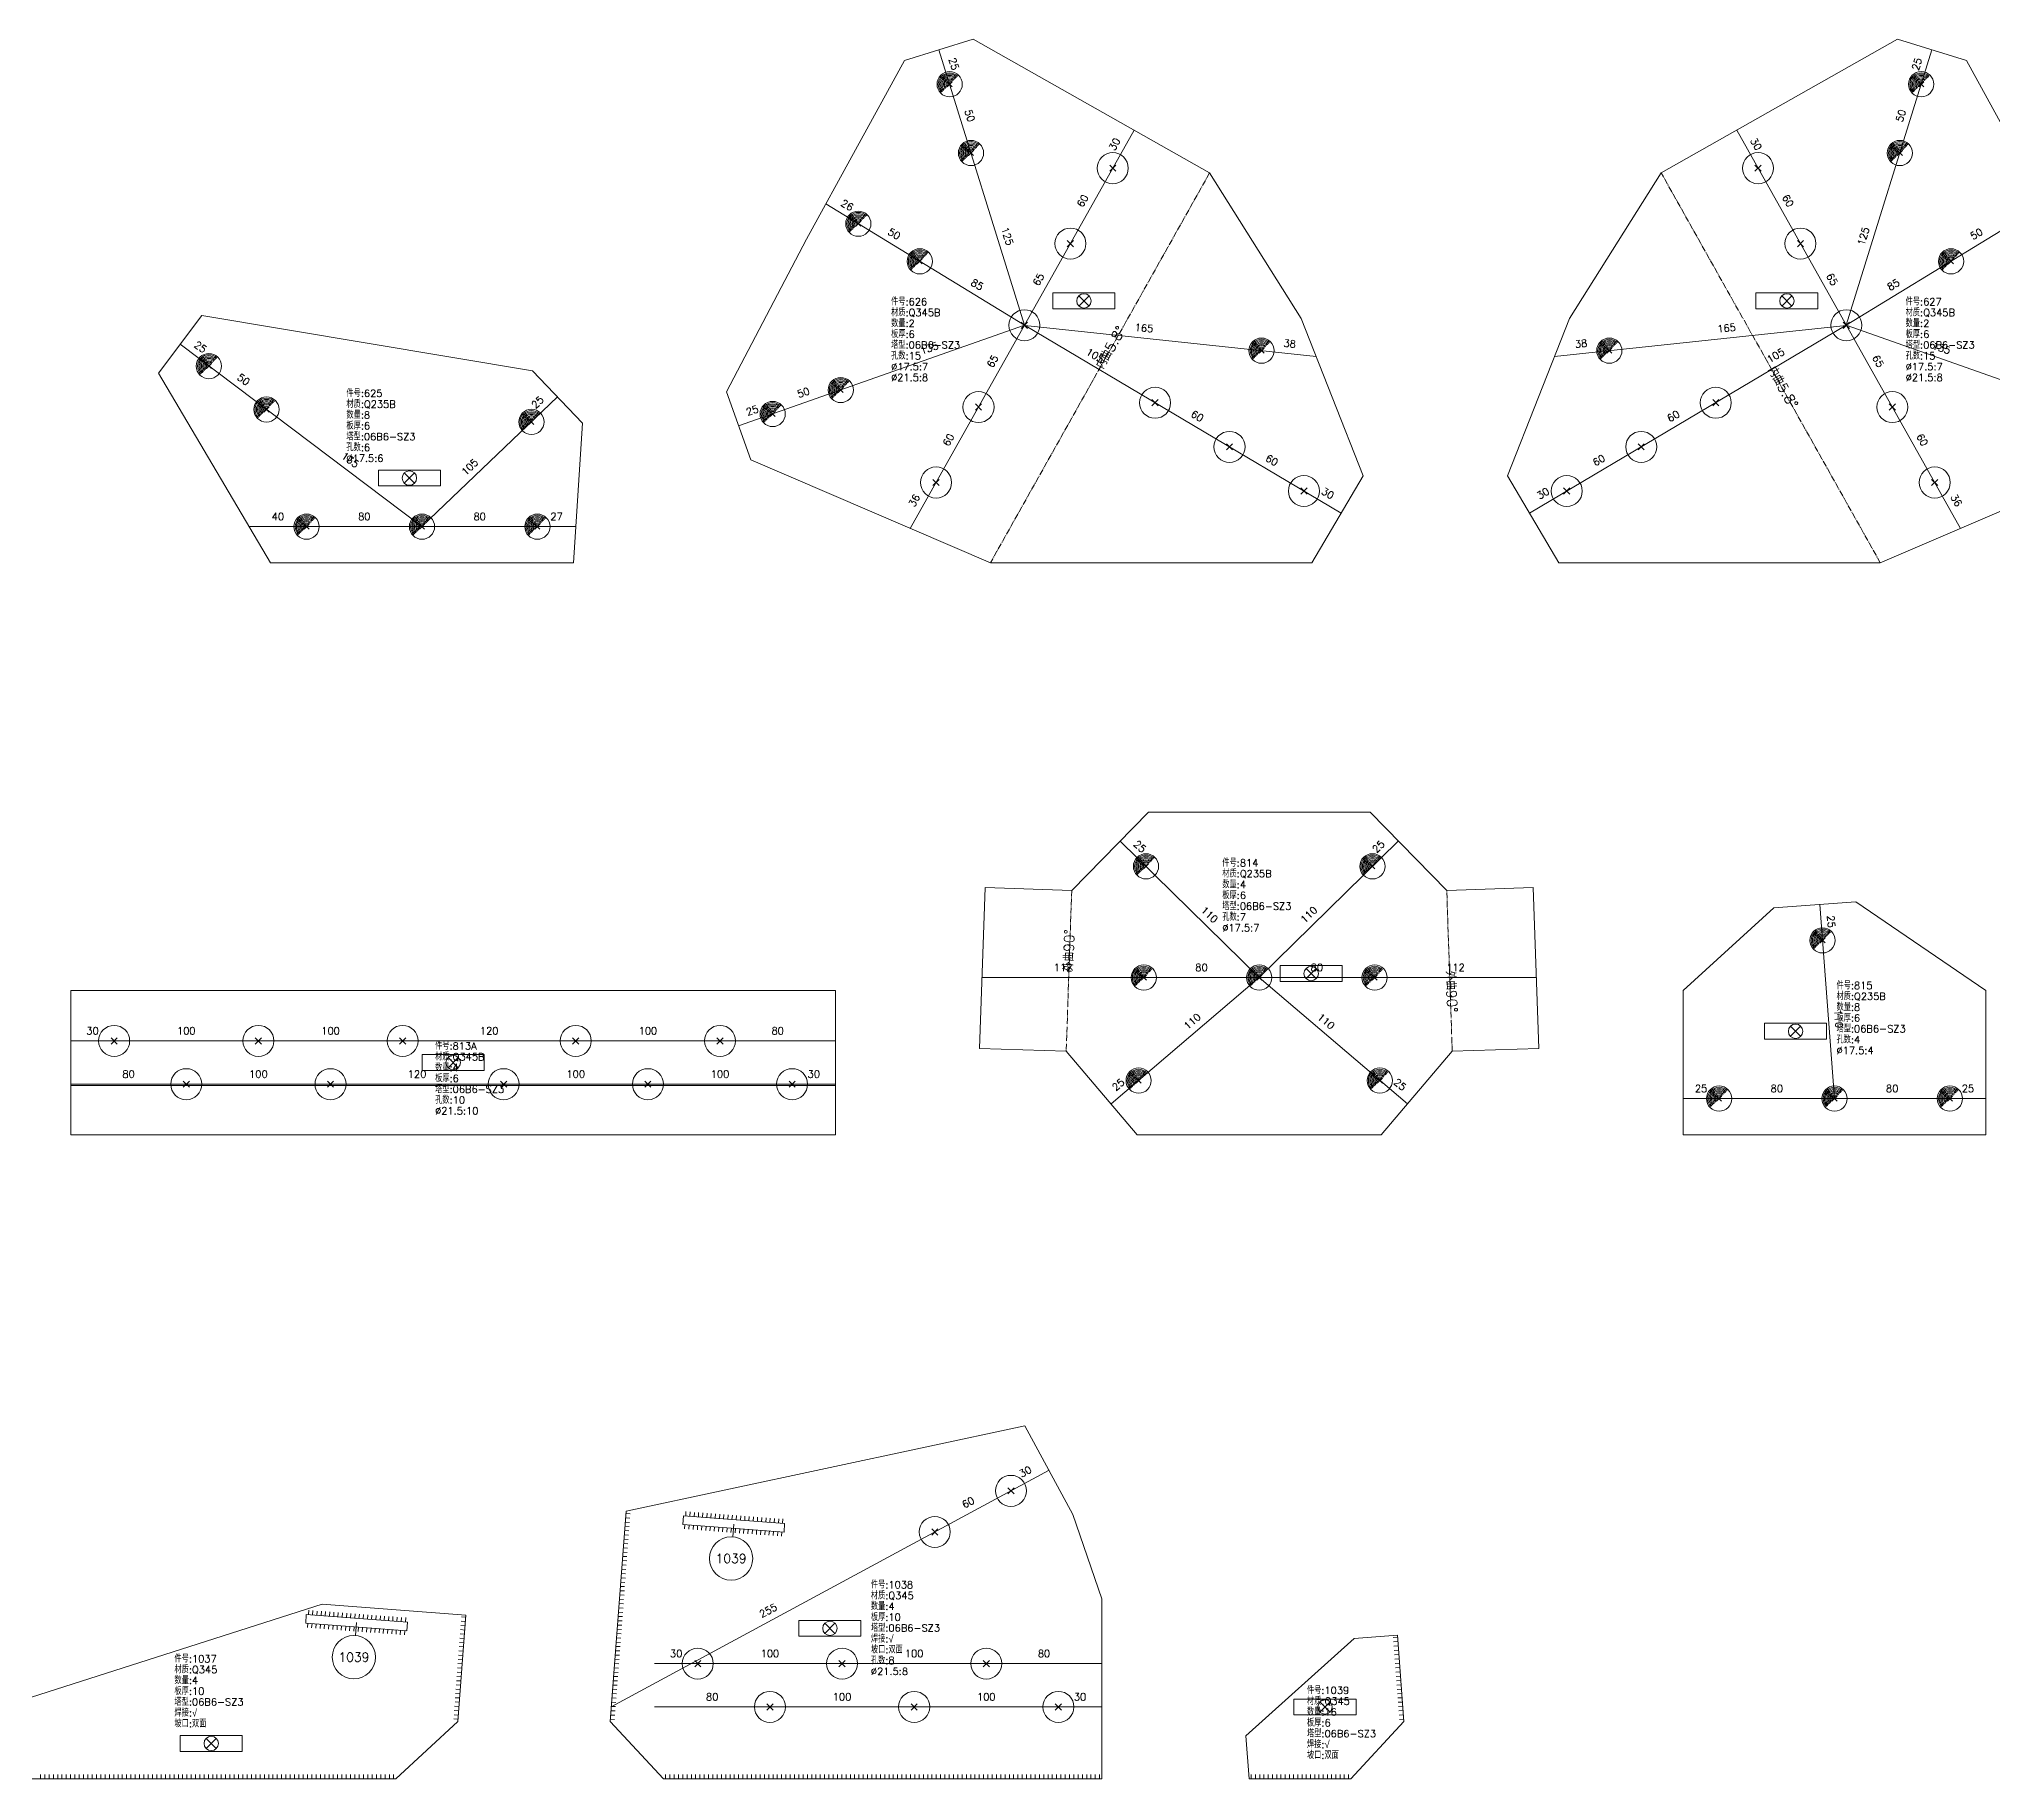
# Model space of a CAD drawing. Extents: x 0 to 6519, y -11 to 2213.
# Drawn here: x 3343 to 4698, y 0 to 1206 of the extents above; entities that cross this region are included whole.
import ezdxf
from ezdxf.enums import TextEntityAlignment as Align

# ---------------------------------------------------------------- set-up
doc = ezdxf.new("R2010")
doc.units = 0
doc.header["$MEASUREMENT"] = 0
doc.linetypes.add('制弯线', pattern=[5.9, 4, -0.5, 0.2, -0.5, 0.2, -0.5])
for name, color, linetype, lineweight in [('1', 7, 'CONTINUOUS', 25), ('2', 7, 'CONTINUOUS', 25), ('3', 7, 'CONTINUOUS', 25), ('5', 7, 'CONTINUOUS', 25)]:
    doc.layers.add(name, color=color, linetype=linetype, lineweight=lineweight)
doc.styles.get("Standard").update_dxf_attribs({"font": 'simplex.shx', "width": 0.7, "height": 3, "bigfont": 'gbhzfs.shx'})

# ---------------------------------------------------------------- blocks, each defined once
blk = doc.blocks.new('板孔21.5')
at = {"layer": '5', "color": 7, "linetype": 'Continuous', "lineweight": 13}
for p, q in [((-0.2, -0.2), (0.2, 0.2)), ((0.2, -0.2), (-0.2, 0.2))]:
    blk.add_line(p, q, dxfattribs=at)
blk.add_circle((0, 0), 1, dxfattribs=at)
blk = doc.blocks.new('板孔17.5')
at = {"layer": '5', "color": 7, "linetype": 'Continuous', "lineweight": 0}
for p, q in [((-0.2, -0.2), (0.2, 0.2)), ((-0.2, 0.2), (0.2, -0.2))]:
    blk.add_line(p, q, dxfattribs=at)
at = {"layer": '5', "color": 7, "linetype": 'Continuous', "lineweight": 13}
blk.add_circle((0, 0), 1, dxfattribs=at)
for radius in [0.9, 0.8, 0.7, 0.6, 0.5, 0.4, 0.3, 0.2, 0.1]:
    blk.add_arc((0, 0), radius, 45, 225, dxfattribs=at)

msp = doc.modelspace()

# ---------------------------------------------------------------- linework, layer by layer
at = {"layer": '1', "color": 7, "linetype": 'Continuous', "lineweight": 18}
for p, q in [((3991.1, 1206.1), (3943.4, 1191.3)), ((4154.9, 1113.3), (3991.1, 1206.1)), ((4631.7, 1206.1), (4468, 1113.3)), ((4679.5, 1191.3), (4631.7, 1206.1)), ((3943.4, 1191.3), (3875.4, 1067.3)), ((4747.4, 1067.3), (4679.5, 1191.3)), ((4218.4, 1012.3), (4154.9, 1113.3)), ((4468, 1113.3), (4404.5, 1012.3)), ((3875.4, 1067.3), (3820.1, 961.5)), ((3456.3, 1014.5), (3426.2, 974.5)), ((3685.6, 976), (3456.3, 1014.5)), ((4261.4, 903.3), (4218.4, 1012.3)), ((4404.5, 1012.3), (4361.4, 903.3)), ((3720.1, 939.9), (3685.6, 976)), ((3426.2, 974.5), (3503.9, 843.1)), ((3820.1, 961.5), (3836.8, 914.3)), ((3713.9, 843.1), (3720.1, 939.9)), ((3836.8, 914.3), (4003, 843.1)), ((4619.8, 843.1), (4786.1, 914.3)), ((4225.7, 843.1), (4261.4, 903.3)), ((4361.4, 903.3), (4397.1, 843.1)), ((3503.9, 843.1), (3713.9, 843.1)), ((4003, 843.1), (4225.7, 843.1)), ((4397.1, 843.1), (4619.8, 843.1)), ((4112.5, 670.1), (4059.3, 615.8)), ((4266.1, 670.1), (4112.5, 670.1)), ((4319.3, 615.8), (4266.1, 670.1)), ((3999.3, 617.9), (3995.5, 506.4)), ((4059.3, 615.8), (3999.3, 617.9)), ((4379.3, 617.9), (4319.3, 615.8)), ((4383.1, 506.4), (4379.3, 617.9)), ((4546, 603.8), (4483.1, 546.6)), ((4602.8, 608.1), (4546, 603.8)), ((4693.1, 546.6), (4602.8, 608.1)), ((3895.5, 546.6), (3365.5, 546.6)), ((3365.5, 546.6), (3365.5, 446.6)), ((3895.5, 446.6), (3895.5, 546.6)), ((4483.1, 546.6), (4483.1, 446.6)), ((4693.1, 446.6), (4693.1, 546.6)), ((3995.5, 506.4), (4055.5, 504.4)), ((4055.5, 504.4), (4104.8, 446.6)), ((4273.8, 446.6), (4323.1, 504.4)), ((4323.1, 504.4), (4383.1, 506.4)), ((3365.5, 446.6), (3895.5, 446.6)), ((4104.8, 446.6), (4273.8, 446.6)), ((4483.1, 446.6), (4693.1, 446.6)), ((3750.4, 185.5), (4026.9, 244.8)), ((4026.9, 244.8), (4060.2, 183.2)), ((3739.3, 39.9), (3750.4, 185.5)), ((4060.2, 183.2), (4080.1, 124.9)), ((4080.1, 124.9), (4080.1, 0)), ((3286.2, 40), (3539.6, 121.1)), ((3539.6, 121.1), (3639.3, 113.6)), ((3639.3, 113.6), (3633.7, 39.9)), ((4255.2, 97.4), (4180.1, 29.9)), ((4285.1, 99.7), (4255.2, 97.4)), ((4289.6, 39.9), (4285.1, 99.7)), ((3633.7, 39.9), (3590.7, 0)), ((3776.3, 0), (3739.3, 39.9)), ((4180.1, 29.9), (4182.4, 0)), ((4252.7, 0), (4289.6, 39.9)), ((3590.7, 0), (3286.2, 0)), ((4080.1, 0), (3776.3, 0)), ((4182.4, 0), (4252.7, 0))]:
    msp.add_line(p, q, dxfattribs=at)
at = {"layer": '1', "color": 7, "linetype": 'Continuous', "lineweight": 13}
for p, q in [((4046.3, 1030.1), (4046.3, 1019.1)), ((4089.3, 1030.1), (4046.3, 1030.1)), ((4089.3, 1019.1), (4089.3, 1030.1)), ((4533.6, 1030.1), (4533.6, 1019.1)), ((4576.6, 1030.1), (4533.6, 1030.1)), ((4576.6, 1019.1), (4576.6, 1030.1)), ((4046.3, 1019.1), (4089.3, 1019.1)), ((4071.3, 1028.1), (4064.3, 1021)), ((4064.3, 1028.1), (4071.3, 1021)), ((4533.6, 1019.1), (4576.6, 1019.1)), ((4558.6, 1028.1), (4551.5, 1021)), ((4551.5, 1028.1), (4558.6, 1021)), ((3578.7, 907.3), (3578.7, 896.3)), ((3621.7, 907.3), (3578.7, 907.3)), ((3578.7, 896.3), (3621.7, 896.3)), ((3603.7, 905.3), (3596.6, 898.2)), ((3596.6, 905.3), (3603.7, 898.2)), ((3621.7, 896.3), (3621.7, 907.3)), ((4203.8, 563.8), (4203.8, 552.8)), ((4246.8, 563.8), (4203.8, 563.8)), ((4228.8, 561.9), (4221.8, 554.8)), ((4221.8, 561.9), (4228.8, 554.8)), ((4246.8, 552.8), (4246.8, 563.8)), ((4203.8, 552.8), (4246.8, 552.8)), ((4539.6, 523.8), (4539.6, 512.8)), ((4582.6, 523.8), (4539.6, 523.8)), ((4564.6, 521.9), (4557.6, 514.8)), ((4557.6, 521.9), (4564.6, 514.8)), ((4582.6, 512.8), (4582.6, 523.8)), ((3609, 502.1), (3609, 491.1)), ((3652, 502.1), (3609, 502.1)), ((3652, 491.1), (3652, 502.1)), ((4539.6, 512.8), (4582.6, 512.8)), ((3609, 491.1), (3652, 491.1)), ((3634.1, 500.1), (3627, 493)), ((3627, 500.1), (3634.1, 493)), ((3870.2, 109.9), (3870.2, 98.9)), ((3913.2, 109.9), (3870.2, 109.9)), ((3913.2, 98.9), (3913.2, 109.9)), ((3870.2, 98.9), (3913.2, 98.9)), ((3895.2, 107.9), (3888.2, 100.9)), ((3888.2, 107.9), (3895.2, 100.9)), ((4213.4, 55.4), (4213.4, 44.4)), ((4256.4, 55.4), (4213.4, 55.4)), ((4256.4, 44.4), (4256.4, 55.4)), ((4213.4, 44.4), (4256.4, 44.4)), ((4238.4, 53.4), (4231.3, 46.3)), ((4231.3, 53.4), (4238.4, 46.3)), ((3441.3, 30.1), (3441.3, 19.1)), ((3484.3, 30.1), (3441.3, 30.1)), ((3466.3, 28.1), (3459.2, 21)), ((3459.2, 28.1), (3466.3, 21)), ((3484.3, 19.1), (3484.3, 30.1)), ((3441.3, 19.1), (3484.3, 19.1))]:
    msp.add_line(p, q, dxfattribs=at)
for centre in [(4067.8, 1024.6), (4555.1, 1024.6), (3600.2, 901.8), (4225.3, 558.3), (4561.1, 518.3), (3630.5, 496.6), (3891.7, 104.4), (4234.9, 49.9), (3462.8, 24.6)]:
    msp.add_circle(centre, 5, dxfattribs=at)
at = {"layer": '2', "color": 9, "linetype": 'Continuous', "lineweight": 13}
for p, q in [((4026.5, 1007.7), (3967.3, 1198.7)), ((4596.3, 1007.7), (4655.6, 1198.7)), ((4102.6, 1143), (3947.4, 866.9)), ((4520.3, 1143), (4675.5, 866.9)), ((4026.5, 1007.7), (3888.9, 1091.9)), ((4596.3, 1007.7), (4734, 1091.9)), ((4026.5, 1007.7), (3828.4, 937.9)), ((4026.5, 1007.7), (4246.1, 877.5)), ((4026.8, 1007.5), (4228.7, 986)), ((4596.3, 1007.7), (4376.7, 877.5)), ((4596.1, 1007.5), (4394.1, 986)), ((4596.3, 1007.7), (4794.4, 937.9)), ((3608.9, 868.1), (3441.2, 994.5)), ((3608.9, 868.1), (3702.9, 958)), ((3489.1, 868.1), (3715.5, 868.1)), ((4189.3, 555.5), (4092.9, 650.1)), ((4189.3, 555.5), (4285.7, 650.1)), ((4588.1, 471.6), (4577.9, 606.2)), ((3997.2, 555.5), (4381.4, 555.5)), ((4189.3, 555.5), (4086.7, 467.9)), ((4189.3, 555.5), (4292, 467.9)), ((3365.5, 511.6), (3895.5, 511.6)), ((3365.5, 481.6), (3895.5, 481.6)), ((3365.5, 480.6), (3895.5, 480.6)), ((4483.1, 471.6), (4693.1, 471.6)), ((3740.1, 49.9), (4043.6, 214)), ((3770.1, 79.9), (4080.1, 79.9)), ((3770.1, 49.9), (4080.1, 49.9))]:
    msp.add_line(p, q, dxfattribs=at)
at = {"layer": '2', "color": 190, "linetype": '制弯线', "lineweight": 13}
for p, q in [((4154.9, 1113.3), (4003, 843.1)), ((4619.8, 843.1), (4468, 1113.3)), ((4059.3, 615.8), (4055.5, 504.4)), ((4323.1, 504.4), (4319.3, 615.8))]:
    msp.add_line(p, q, dxfattribs=at)
at = {"layer": '2', "color": 7, "linetype": 'Continuous', "lineweight": 13}
for p, q in [((3749.8, 178.1), (3752.8, 177.8)), ((3750, 181), (3753, 180.8)), ((3750.2, 184), (3753.2, 183.8)), ((3748.7, 163.2), (3751.7, 163)), ((3748.9, 166.2), (3751.9, 166)), ((3749.1, 169.2), (3752.1, 168.9)), ((3749.3, 172.1), (3752.3, 171.9)), ((3749.6, 175.1), (3752.6, 174.9)), ((3747.8, 151.3), (3750.8, 151.1)), ((3748, 154.3), (3751, 154.1)), ((3748.2, 157.3), (3751.2, 157)), ((3748.4, 160.2), (3751.4, 160)), ((3746.6, 136.5), (3749.6, 136.2)), ((3746.9, 139.4), (3749.9, 139.2)), ((3747.1, 142.4), (3750.1, 142.2)), ((3747.3, 145.4), (3750.3, 145.2)), ((3747.5, 148.4), (3750.5, 148.1)), ((3745.7, 124.6), (3748.7, 124.4)), ((3746, 127.6), (3749, 127.3)), ((3746.2, 130.5), (3749.2, 130.3)), ((3746.4, 133.5), (3749.4, 133.3)), ((3639, 109.1), (3636, 109.4)), ((3639.2, 112.1), (3636.2, 112.3)), ((3744.6, 109.7), (3747.6, 109.5)), ((3744.8, 112.7), (3747.8, 112.5)), ((3745.1, 115.7), (3748.1, 115.4)), ((3745.3, 118.6), (3748.3, 118.4)), ((3745.5, 121.6), (3748.5, 121.4)), ((3638.1, 97.3), (3635.1, 97.6)), ((3638.3, 100.3), (3635.3, 100.5)), ((3638.5, 103.2), (3635.6, 103.5)), ((3638.8, 106.2), (3635.8, 106.4)), ((3743.5, 94.9), (3746.5, 94.6)), ((3743.7, 97.8), (3746.7, 97.6)), ((3743.9, 100.8), (3746.9, 100.6)), ((3744.2, 103.8), (3747.2, 103.6)), ((3744.4, 106.7), (3747.4, 106.5)), ((4285.2, 98.2), (4282.2, 98)), ((4285.4, 95.2), (4282.5, 95)), ((3637, 82.6), (3634, 82.8)), ((3637.2, 85.6), (3634.2, 85.8)), ((3637.4, 88.5), (3634.4, 88.7)), ((3637.7, 91.5), (3634.7, 91.7)), ((3637.9, 94.4), (3634.9, 94.6)), ((3742.6, 83), (3745.6, 82.7)), ((3742.8, 85.9), (3745.8, 85.7)), ((3743, 88.9), (3746, 88.7)), ((3743.3, 91.9), (3746.3, 91.7)), ((4285.7, 92.2), (4282.7, 92)), ((4285.9, 89.2), (4282.9, 89)), ((4286.1, 86.3), (4283.1, 86)), ((4286.4, 83.3), (4283.4, 83)), ((3635.9, 67.9), (3632.9, 68.1)), ((3636.1, 70.8), (3633.1, 71.1)), ((3636.3, 73.8), (3633.3, 74)), ((3636.5, 76.7), (3633.5, 76.9)), ((3636.8, 79.7), (3633.8, 79.9)), ((3741.5, 68.1), (3744.5, 67.9)), ((3741.7, 71.1), (3744.7, 70.9)), ((3741.9, 74.1), (3744.9, 73.8)), ((3742.1, 77), (3745.1, 76.8)), ((3742.4, 80), (3745.4, 79.8)), ((4286.6, 80.3), (4283.6, 80)), ((4286.8, 77.3), (4283.8, 77.1)), ((4287, 74.3), (4284, 74.1)), ((4287.3, 71.3), (4284.3, 71.1)), ((4287.5, 68.3), (4284.5, 68.1)), ((3635, 56.1), (3632, 56.3)), ((3635.2, 59), (3632.2, 59.3)), ((3635.4, 62), (3632.4, 62.2)), ((3635.6, 64.9), (3632.7, 65.2)), ((3740.6, 56.2), (3743.6, 56)), ((3740.8, 59.2), (3743.8, 59)), ((3741, 62.2), (3744, 61.9)), ((3741.2, 65.1), (3744.2, 64.9)), ((4287.7, 65.3), (4284.7, 65.1)), ((4287.9, 62.3), (4285, 62.1)), ((4288.2, 59.3), (4285.2, 59.1)), ((4288.4, 56.3), (4285.4, 56.1)), ((3633.9, 41.4), (3630.9, 41.6)), ((3634.1, 44.3), (3631.1, 44.5)), ((3634.3, 47.3), (3631.3, 47.5)), ((3634.5, 50.2), (3631.5, 50.4)), ((3634.8, 53.1), (3631.8, 53.4)), ((3739.4, 41.4), (3742.4, 41.1)), ((3739.7, 44.3), (3742.7, 44.1)), ((3739.9, 47.3), (3742.9, 47.1)), ((3740.1, 50.3), (3743.1, 50.1)), ((3740.3, 53.3), (3743.3, 53)), ((4288.6, 53.3), (4285.6, 53.1)), ((4288.9, 50.4), (4285.9, 50.1)), ((4289.1, 47.4), (4286.1, 47.1)), ((4289.3, 44.4), (4286.3, 44.1)), ((4289.5, 41.4), (4286.5, 41.2)), ((3344.4, 0), (3344.4, 3)), ((3347.4, 0), (3347.4, 3)), ((3350.4, 0), (3350.4, 3)), ((3353.4, 0), (3353.4, 3)), ((3356.4, 0), (3356.4, 3)), ((3359.3, 0), (3359.3, 3)), ((3362.3, 0), (3362.3, 3)), ((3365.3, 0), (3365.3, 3)), ((3368.3, 0), (3368.3, 3)), ((3371.3, 0), (3371.3, 3)), ((3374.3, 0), (3374.3, 3)), ((3377.3, 0), (3377.3, 3)), ((3380.2, 0), (3380.2, 3)), ((3383.2, 0), (3383.2, 3)), ((3386.2, 0), (3386.2, 3)), ((3389.2, 0), (3389.2, 3)), ((3392.2, 0), (3392.2, 3)), ((3395.2, 0), (3395.2, 3)), ((3398.2, 0), (3398.2, 3)), ((3401.1, 0), (3401.1, 3)), ((3404.1, 0), (3404.1, 3)), ((3407.1, 0), (3407.1, 3)), ((3410.1, 0), (3410.1, 3)), ((3413.1, 0), (3413.1, 3)), ((3416.1, 0), (3416.1, 3)), ((3419.1, 0), (3419.1, 3)), ((3422, 0), (3422, 3)), ((3425, 0), (3425, 3)), ((3428, 0), (3428, 3)), ((3431, 0), (3431, 3)), ((3434, 0), (3434, 3)), ((3437, 0), (3437, 3)), ((3440, 0), (3440, 3)), ((3442.9, 0), (3442.9, 3)), ((3445.9, 0), (3445.9, 3)), ((3448.9, 0), (3448.9, 3)), ((3451.9, 0), (3451.9, 3)), ((3454.9, 0), (3454.9, 3)), ((3457.9, 0), (3457.9, 3)), ((3460.9, 0), (3460.9, 3)), ((3463.8, 0), (3463.8, 3)), ((3466.8, 0), (3466.8, 3)), ((3469.8, 0), (3469.8, 3)), ((3472.8, 0), (3472.8, 3)), ((3475.8, 0), (3475.8, 3)), ((3478.8, 0), (3478.8, 3)), ((3481.8, 0), (3481.8, 3)), ((3484.7, 0), (3484.7, 3)), ((3487.7, 0), (3487.7, 3)), ((3490.7, 0), (3490.7, 3)), ((3493.7, 0), (3493.7, 3)), ((3496.7, 0), (3496.7, 3)), ((3499.7, 0), (3499.7, 3)), ((3502.7, 0), (3502.7, 3)), ((3505.6, 0), (3505.6, 3)), ((3508.6, 0), (3508.6, 3)), ((3511.6, 0), (3511.6, 3)), ((3514.6, 0), (3514.6, 3)), ((3517.6, 0), (3517.6, 3)), ((3520.6, 0), (3520.6, 3)), ((3523.6, 0), (3523.6, 3)), ((3526.5, 0), (3526.5, 3)), ((3529.5, 0), (3529.5, 3)), ((3532.5, 0), (3532.5, 3)), ((3535.5, 0), (3535.5, 3)), ((3538.5, 0), (3538.5, 3)), ((3541.5, 0), (3541.5, 3)), ((3544.5, 0), (3544.5, 3)), ((3547.4, 0), (3547.4, 3)), ((3550.4, 0), (3550.4, 3)), ((3553.4, 0), (3553.4, 3)), ((3556.4, 0), (3556.4, 3)), ((3559.4, 0), (3559.4, 3)), ((3562.4, 0), (3562.4, 3)), ((3565.4, 0), (3565.4, 3)), ((3568.3, 0), (3568.3, 3)), ((3571.3, 0), (3571.3, 3)), ((3574.3, 0), (3574.3, 3)), ((3577.3, 0), (3577.3, 3)), ((3580.3, 0), (3580.3, 3)), ((3583.3, 0), (3583.3, 3)), ((3586.3, 0), (3586.3, 3)), ((3589.2, 0), (3589.2, 3)), ((3777.8, 0), (3777.8, 3)), ((3780.8, 0), (3780.8, 3)), ((3783.8, 0), (3783.8, 3)), ((3786.7, 0), (3786.7, 3)), ((3789.7, 0), (3789.7, 3)), ((3792.7, 0), (3792.7, 3)), ((3795.7, 0), (3795.7, 3)), ((3798.6, 0), (3798.6, 3)), ((3801.6, 0), (3801.6, 3)), ((3804.6, 0), (3804.6, 3)), ((3807.6, 0), (3807.6, 3)), ((3810.6, 0), (3810.6, 3)), ((3813.5, 0), (3813.5, 3)), ((3816.5, 0), (3816.5, 3)), ((3819.5, 0), (3819.5, 3)), ((3822.5, 0), (3822.5, 3)), ((3825.4, 0), (3825.4, 3)), ((3828.4, 0), (3828.4, 3)), ((3831.4, 0), (3831.4, 3)), ((3834.4, 0), (3834.4, 3)), ((3837.4, 0), (3837.4, 3)), ((3840.3, 0), (3840.3, 3)), ((3843.3, 0), (3843.3, 3)), ((3846.3, 0), (3846.3, 3)), ((3849.3, 0), (3849.3, 3)), ((3852.3, 0), (3852.3, 3)), ((3855.2, 0), (3855.2, 3)), ((3858.2, 0), (3858.2, 3)), ((3861.2, 0), (3861.2, 3)), ((3864.2, 0), (3864.2, 3)), ((3867.1, 0), (3867.1, 3)), ((3870.1, 0), (3870.1, 3)), ((3873.1, 0), (3873.1, 3)), ((3876.1, 0), (3876.1, 3)), ((3879.1, 0), (3879.1, 3)), ((3882, 0), (3882, 3)), ((3885, 0), (3885, 3)), ((3888, 0), (3888, 3)), ((3891, 0), (3891, 3)), ((3893.9, 0), (3893.9, 3)), ((3896.9, 0), (3896.9, 3)), ((3899.9, 0), (3899.9, 3)), ((3902.9, 0), (3902.9, 3)), ((3905.9, 0), (3905.9, 3)), ((3908.8, 0), (3908.8, 3)), ((3911.8, 0), (3911.8, 3)), ((3914.8, 0), (3914.8, 3)), ((3917.8, 0), (3917.8, 3)), ((3920.8, 0), (3920.8, 3)), ((3923.7, 0), (3923.7, 3)), ((3926.7, 0), (3926.7, 3)), ((3929.7, 0), (3929.7, 3)), ((3932.7, 0), (3932.7, 3)), ((3935.6, 0), (3935.6, 3)), ((3938.6, 0), (3938.6, 3)), ((3941.6, 0), (3941.6, 3)), ((3944.6, 0), (3944.6, 3)), ((3947.6, 0), (3947.6, 3)), ((3950.5, 0), (3950.5, 3)), ((3953.5, 0), (3953.5, 3)), ((3956.5, 0), (3956.5, 3)), ((3959.5, 0), (3959.5, 3)), ((3962.4, 0), (3962.4, 3)), ((3965.4, 0), (3965.4, 3)), ((3968.4, 0), (3968.4, 3)), ((3971.4, 0), (3971.4, 3)), ((3974.4, 0), (3974.4, 3)), ((3977.3, 0), (3977.3, 3)), ((3980.3, 0), (3980.3, 3)), ((3983.3, 0), (3983.3, 3)), ((3986.3, 0), (3986.3, 3)), ((3989.3, 0), (3989.3, 3)), ((3992.2, 0), (3992.2, 3)), ((3995.2, 0), (3995.2, 3)), ((3998.2, 0), (3998.2, 3)), ((4001.2, 0), (4001.2, 3)), ((4004.1, 0), (4004.1, 3)), ((4007.1, 0), (4007.1, 3)), ((4010.1, 0), (4010.1, 3)), ((4013.1, 0), (4013.1, 3)), ((4016.1, 0), (4016.1, 3)), ((4019, 0), (4019, 3)), ((4022, 0), (4022, 3)), ((4025, 0), (4025, 3)), ((4028, 0), (4028, 3)), ((4030.9, 0), (4030.9, 3)), ((4033.9, 0), (4033.9, 3)), ((4036.9, 0), (4036.9, 3)), ((4039.9, 0), (4039.9, 3)), ((4042.9, 0), (4042.9, 3)), ((4045.8, 0), (4045.8, 3)), ((4048.8, 0), (4048.8, 3)), ((4051.8, 0), (4051.8, 3)), ((4054.8, 0), (4054.8, 3)), ((4057.8, 0), (4057.8, 3)), ((4060.7, 0), (4060.7, 3)), ((4063.7, 0), (4063.7, 3)), ((4066.7, 0), (4066.7, 3)), ((4069.7, 0), (4069.7, 3)), ((4072.6, 0), (4072.6, 3)), ((4075.6, 0), (4075.6, 3)), ((4078.6, 0), (4078.6, 3)), ((4183.8, 0), (4183.8, 3)), ((4186.8, 0), (4186.8, 3)), ((4189.7, 0), (4189.7, 3)), ((4192.6, 0), (4192.6, 3)), ((4195.5, 0), (4195.5, 3)), ((4198.5, 0), (4198.5, 3)), ((4201.4, 0), (4201.4, 3)), ((4204.3, 0), (4204.3, 3)), ((4207.3, 0), (4207.3, 3)), ((4210.2, 0), (4210.2, 3)), ((4213.1, 0), (4213.1, 3)), ((4216.1, 0), (4216.1, 3)), ((4219, 0), (4219, 3)), ((4221.9, 0), (4221.9, 3)), ((4224.8, 0), (4224.8, 3)), ((4227.8, 0), (4227.8, 3)), ((4230.7, 0), (4230.7, 3)), ((4233.6, 0), (4233.6, 3)), ((4236.6, 0), (4236.6, 3)), ((4239.5, 0), (4239.5, 3)), ((4242.4, 0), (4242.4, 3)), ((4245.4, 0), (4245.4, 3)), ((4248.3, 0), (4248.3, 3)), ((4251.2, 0), (4251.2, 3))]:
    msp.add_line(p, q, dxfattribs=at)
at = {"layer": '3', "color": 7, "linetype": 'Continuous', "lineweight": 13}
for p, q in [((3791.2, 176.3), (3791, 173.3)), ((3791.7, 182.3), (3791.9, 185.3)), ((3794.6, 182.1), (3794.8, 185.1)), ((3797.5, 181.8), (3797.8, 184.8)), ((3800.5, 181.6), (3800.7, 184.6)), ((3803.4, 181.4), (3803.6, 184.4)), ((3806.3, 181.2), (3806.5, 184.2)), ((3809.2, 181), (3809.4, 183.9)), ((3812.1, 180.7), (3812.4, 183.7)), ((3815.1, 180.5), (3815.3, 183.5)), ((3818, 180.3), (3818.2, 183.3)), ((3820.9, 180.1), (3821.1, 183.1)), ((3823.8, 179.8), (3824.1, 182.8)), ((3826.7, 179.6), (3827, 182.6)), ((3829.7, 179.4), (3829.9, 182.4)), ((3832.6, 179.2), (3832.8, 182.2)), ((3835.5, 179), (3835.7, 182)), ((3838.4, 178.7), (3838.7, 181.7)), ((3841.4, 178.5), (3841.6, 181.5)), ((3844.3, 178.3), (3844.5, 181.3)), ((3847.2, 178.1), (3847.4, 181.1)), ((3850.1, 177.9), (3850.3, 180.8)), ((3853, 177.6), (3853.3, 180.6)), ((3856, 177.4), (3856.2, 180.4)), ((3858.9, 177.2), (3859.1, 180.2)), ((3794.2, 176.1), (3793.9, 173.1)), ((3797.1, 175.9), (3796.9, 172.9)), ((3800, 175.6), (3799.8, 172.6)), ((3802.9, 175.4), (3802.7, 172.4)), ((3805.8, 175.2), (3805.6, 172.2)), ((3808.8, 175), (3808.5, 172)), ((3811.7, 174.8), (3811.5, 171.8)), ((3814.6, 174.5), (3814.4, 171.5)), ((3817.5, 174.3), (3817.3, 171.3)), ((3820.5, 174.1), (3820.2, 171.1)), ((3823.4, 173.9), (3823.1, 170.9)), ((3826.3, 173.6), (3826.1, 170.7)), ((3829.2, 173.4), (3829, 170.4)), ((3832.1, 173.2), (3831.9, 170.2)), ((3835.1, 173), (3834.8, 170)), ((3838, 172.8), (3837.8, 169.8)), ((3840.9, 172.5), (3840.7, 169.5)), ((3843.8, 172.3), (3843.6, 169.3)), ((3846.7, 172.1), (3846.5, 169.1)), ((3849.7, 171.9), (3849.4, 168.9)), ((3852.6, 171.7), (3852.4, 168.7)), ((3855.5, 171.4), (3855.3, 168.4)), ((3858.4, 171.2), (3858.2, 168.2)), ((3530.2, 113.9), (3530.4, 116.9)), ((3533.1, 113.7), (3533.3, 116.7)), ((3536, 113.4), (3536.3, 116.4)), ((3539, 113.2), (3539.2, 116.2)), ((3541.9, 113), (3542.1, 116)), ((3544.8, 112.8), (3545, 115.8)), ((3547.7, 112.6), (3547.9, 115.6)), ((3550.6, 112.3), (3550.9, 115.3)), ((3553.6, 112.1), (3553.8, 115.1)), ((3556.5, 111.9), (3556.7, 114.9)), ((3559.4, 111.7), (3559.6, 114.7)), ((3562.3, 111.5), (3562.6, 114.4)), ((3565.2, 111.2), (3565.5, 114.2)), ((3568.2, 111), (3568.4, 114)), ((3571.1, 110.8), (3571.3, 113.8)), ((3574, 110.6), (3574.2, 113.6)), ((3576.9, 110.3), (3577.2, 113.3)), ((3579.9, 110.1), (3580.1, 113.1)), ((3582.8, 109.9), (3583, 112.9)), ((3585.7, 109.7), (3585.9, 112.7)), ((3588.6, 109.5), (3588.8, 112.5)), ((3591.5, 109.2), (3591.8, 112.2)), ((3594.5, 109), (3594.7, 112)), ((3597.4, 108.8), (3597.6, 111.8)), ((3529.7, 107.9), (3529.5, 104.9)), ((3532.7, 107.7), (3532.4, 104.7)), ((3535.6, 107.5), (3535.4, 104.5)), ((3538.5, 107.2), (3538.3, 104.2)), ((3541.4, 107), (3541.2, 104)), ((3544.3, 106.8), (3544.1, 103.8)), ((3547.3, 106.6), (3547, 103.6)), ((3550.2, 106.4), (3550, 103.4)), ((3553.1, 106.1), (3552.9, 103.1)), ((3556, 105.9), (3555.8, 102.9)), ((3558.9, 105.7), (3558.7, 102.7)), ((3561.9, 105.5), (3561.6, 102.5)), ((3564.8, 105.2), (3564.6, 102.3)), ((3567.7, 105), (3567.5, 102)), ((3570.6, 104.8), (3570.4, 101.8)), ((3573.6, 104.6), (3573.3, 101.6)), ((3576.5, 104.4), (3576.3, 101.4)), ((3579.4, 104.1), (3579.2, 101.2)), ((3582.3, 103.9), (3582.1, 100.9)), ((3585.2, 103.7), (3585, 100.7)), ((3588.2, 103.5), (3587.9, 100.5)), ((3591.1, 103.3), (3590.9, 100.3)), ((3594, 103), (3593.8, 100)), ((3596.9, 102.8), (3596.7, 99.8))]:
    msp.add_line(p, q, dxfattribs=at)
at = {"layer": '3', "color": 7, "linetype": 'Continuous', "lineweight": 18}
for p, q in [((3825.1, 176.7), (3824.4, 167.8)), ((3563.6, 108.4), (3562.9, 99.4))]:
    msp.add_line(p, q, dxfattribs=at)
at = {"layer": '3', "color": 7, "linetype": 'Continuous', "lineweight": 13}
for points in [[(3859.9, 171.1), (3789.8, 176.4), (3790.2, 182.4), (3860.3, 177.1)], [(3598.4, 102.7), (3528.3, 108), (3528.7, 114), (3598.8, 108.7)]]:
    msp.add_lwpolyline(points, close=True, dxfattribs=at)
at = {"layer": '3', "color": 7, "linetype": 'Continuous', "lineweight": 18}
for centre in [(3823.2, 152.8), (3561.7, 84.4)]:
    msp.add_circle(centre, 15, dxfattribs=at)

# ---------------------------------------------------------------- block references
at = {"layer": '1', "color": 7, "linetype": 'Continuous', "lineweight": 0}
for name, p, xscale, yscale, zscale in [('板孔17.5', (3974.7, 1174.8), 8.75, 8.75, 8.75), ('板孔17.5', (4648.2, 1174.8), 8.75, 8.75, 8.75), ('板孔17.5', (3989.5, 1127.1), 8.75, 8.75, 8.75), ('板孔21.5', (4087.8, 1116.6), 10.75, 10.75, 10.75), ('板孔21.5', (4535.1, 1116.6), 10.75, 10.75, 10.75), ('板孔17.5', (4633.4, 1127.1), 8.75, 8.75, 8.75), ('板孔17.5', (3911.4, 1078.1), 8.75, 8.75, 8.75), ('板孔21.5', (4058.4, 1064.3), 10.75, 10.75, 10.75), ('板孔21.5', (4564.5, 1064.3), 10.75, 10.75, 10.75), ('板孔17.5', (3954, 1052), 8.75, 8.75, 8.75), ('板孔17.5', (4668.9, 1052), 8.75, 8.75, 8.75), ('板孔21.5', (4026.5, 1007.7), 10.75, 10.75, 10.75), ('板孔21.5', (4596.3, 1007.7), 10.75, 10.75, 10.75), ('板孔17.5', (4190.9, 990.1), 8.75, 8.75, 8.75), ('板孔17.5', (4432, 990.1), 8.75, 8.75, 8.75), ('板孔17.5', (3461.2, 979.4), 8.75, 8.75, 8.75), ('板孔17.5', (3899.2, 962.8), 8.75, 8.75, 8.75), ('板孔21.5', (3994.7, 951), 10.75, 10.75, 10.75), ('板孔21.5', (4117.1, 954), 10.75, 10.75, 10.75), ('板孔21.5', (4505.8, 954), 10.75, 10.75, 10.75), ('板孔21.5', (4628.2, 951), 10.75, 10.75, 10.75), ('板孔17.5', (3501.1, 949.3), 8.75, 8.75, 8.75), ('板孔17.5', (3684.8, 940.7), 8.75, 8.75, 8.75), ('板孔17.5', (3852, 946.2), 8.75, 8.75, 8.75), ('板孔21.5', (4168.7, 923.4), 10.75, 10.75, 10.75), ('板孔21.5', (4454.1, 923.4), 10.75, 10.75, 10.75), ('板孔21.5', (3965.3, 898.7), 10.75, 10.75, 10.75), ('板孔21.5', (4657.6, 898.7), 10.75, 10.75, 10.75), ('板孔21.5', (4220.3, 892.8), 10.75, 10.75, 10.75), ('板孔21.5', (4402.5, 892.8), 10.75, 10.75, 10.75), ('板孔17.5', (3528.9, 868.1), 8.75, 8.75, 8.75), ('板孔17.5', (3608.9, 868.1), 8.75, 8.75, 8.75), ('板孔17.5', (3688.9, 868.1), 8.75, 8.75, 8.75), ('板孔17.5', (4110.8, 632.6), 8.75, 8.75, 8.75), ('板孔17.5', (4267.8, 632.6), 8.75, 8.75, 8.75), ('板孔17.5', (4579.8, 581.3), 8.75, 8.75, 8.75), ('板孔17.5', (4109.3, 555.5), 8.75, 8.75, 8.75), ('板孔17.5', (4189.3, 555.5), 8.75, 8.75, 8.75), ('板孔17.5', (4269.3, 555.5), 8.75, 8.75, 8.75), ('板孔21.5', (3395.5, 511.6), 10.75, 10.75, 10.75), ('板孔21.5', (3495.5, 511.6), 10.75, 10.75, 10.75), ('板孔21.5', (3595.5, 511.6), 10.75, 10.75, 10.75), ('板孔21.5', (3715.5, 511.6), 10.75, 10.75, 10.75), ('板孔21.5', (3815.5, 511.6), 10.75, 10.75, 10.75), ('板孔21.5', (3445.5, 481.6), 10.75, 10.75, 10.75), ('板孔21.5', (3545.5, 481.6), 10.75, 10.75, 10.75), ('板孔21.5', (3665.5, 481.6), 10.75, 10.75, 10.75), ('板孔21.5', (3765.5, 481.6), 10.75, 10.75, 10.75), ('板孔21.5', (3865.5, 481.6), 10.75, 10.75, 10.75), ('板孔17.5', (4105.7, 484.1), 8.75, 8.75, 8.75), ('板孔17.5', (4272.9, 484.1), 8.75, 8.75, 8.75), ('板孔17.5', (4508.1, 471.6), 8.75, 8.75, 8.75), ('板孔17.5', (4588.1, 471.6), 8.75, 8.75, 8.75), ('板孔17.5', (4668.1, 471.6), 8.75, 8.75, 8.75), ('板孔21.5', (4017.2, 199.7), 10.75, 10.75, 10.75), ('板孔21.5', (3964.4, 171.2), 10.75, 10.75, 10.75), ('板孔21.5', (3800.1, 79.9), 10.75, 10.75, 10.75), ('板孔21.5', (3900.1, 79.9), 10.75, 10.75, 10.75), ('板孔21.5', (4000.1, 79.9), 10.75, 10.75, 10.75), ('板孔21.5', (3850.1, 49.9), 10.75, 10.75, 10.75), ('板孔21.5', (3950.1, 49.9), 10.75, 10.75, 10.75), ('板孔21.5', (4050.1, 49.9), 10.75, 10.75, 10.75)]:
    msp.add_blockref(name, p, dxfattribs=dict(at, xscale=xscale, yscale=yscale, zscale=zscale))

# ---------------------------------------------------------------- texts
at = {"layer": '1', "color": 7, "linetype": 'Continuous', "lineweight": 13}
for s, p in [('材质:Q345B', (3934.1, 1012.5)), ('件号:626', (3934.1, 1020)), ('材质:Q345B', (4637.4, 1012.5)), ('件号:627', (4637.4, 1020)), ('数量:2', (3934.1, 1005)), ('板厚:6', (3934.1, 997.5)), ('数量:2', (4637.4, 1005)), ('板厚:6', (4637.4, 997.5)), ('塔型:06B6-SZ3', (3934.1, 990)), ('孔数:15', (3934.1, 982.5)), ('塔型:06B6-SZ3', (4637.4, 990)), ('孔数:15', (4637.4, 982.5)), ('%%c17.5:7', (3934.1, 975)), ('%%c17.5:7', (4637.4, 975)), ('件号:625', (3556.5, 956.5)), ('%%c21.5:8', (3934.1, 967.5)), ('%%c21.5:8', (4637.4, 967.5)), ('材质:Q235B', (3556.5, 949)), ('数量:8', (3556.5, 941.5)), ('板厚:6', (3556.5, 934)), ('塔型:06B6-SZ3', (3556.5, 926.5)), ('孔数:6', (3556.5, 919)), ('%%c17.5:6', (3556.5, 911.5)), ('件号:814', (4163.7, 631)), ('材质:Q235B', (4163.7, 623.5)), ('数量:4', (4163.7, 616)), ('板厚:6', (4163.7, 608.5)), ('塔型:06B6-SZ3', (4163.7, 601)), ('孔数:7', (4163.7, 593.5)), ('%%c17.5:7', (4163.7, 586)), ('件号:815', (4589.5, 546)), ('材质:Q235B', (4589.5, 538.5)), ('数量:8', (4589.5, 531)), ('板厚:6', (4589.5, 523.5)), ('塔型:06B6-SZ3', (4589.5, 516)), ('孔数:4', (4589.5, 508.5)), ('件号:813A', (3618, 504.1)), ('材质:Q345B', (3618, 496.6)), ('%%c17.5:4', (4589.5, 501)), ('板厚:6', (3618, 481.6)), ('数量:4', (3618, 489.1)), ('塔型:06B6-SZ3', (3618, 474.1)), ('孔数:10', (3618, 466.6)), ('%%c21.5:10', (3618, 459.1)), ('件号:1038', (3920.1, 130.6)), ('材质:Q345', (3920.1, 123.1)), ('数量:4', (3920.1, 115.6)), ('板厚:10', (3920.1, 108.1)), ('塔型:06B6-SZ3', (3920.1, 100.6)), ('焊接:√', (3920.1, 93.1)), ('件号:1037', (3437.3, 79.3)), ('坡口:双面', (3920.1, 85.6)), ('孔数:8', (3920.1, 78.1)), ('材质:Q345', (3437.3, 71.8)), ('数量:4', (3437.3, 64.3)), ('%%c21.5:8', (3920.1, 70.6)), ('板厚:10', (3437.3, 56.8)), ('塔型:06B6-SZ3', (3437.3, 49.3)), ('件号:1039', (4222.4, 57.4)), ('材质:Q345', (4222.4, 49.9)), ('焊接:√', (3437.3, 41.8)), ('坡口:双面', (3437.3, 34.3)), ('数量:16', (4222.4, 42.4)), ('板厚:6', (4222.4, 34.9)), ('塔型:06B6-SZ3', (4222.4, 27.4)), ('焊接:√', (4222.4, 19.9)), ('坡口:双面', (4222.4, 12.4))]:
    msp.add_text(s, height=5, dxfattribs=at).set_placement(p, align=Align.BOTTOM_LEFT)
at = {"layer": '2', "color": 7, "linetype": 'Continuous', "lineweight": 13}
for s, rotation, p in [('25', 288, (3973.8, 1187.6)), ('25', 73, (4649, 1187.6)), ('50', 288, (3984.9, 1151.8)), ('50', 73, (4637.9, 1151.8)), ('30', 61, (4092.5, 1131.3)), ('30', 300, (4530.3, 1131.3)), ('60', 61, (4070.4, 1092)), ('60', 300, (4552.4, 1092)), ('26', 330, (3901.7, 1087.5)), ('50', 330, (3934.3, 1067.6)), ('125', 288, (4010.9, 1068.2)), ('125', 73, (4612, 1068.2)), ('50', 31, (4688.6, 1067.6)), ('65', 61, (4039.8, 1037.5)), ('65', 300, (4583, 1037.5)), ('85', 330, (3991.8, 1032.4)), ('85', 31, (4631, 1032.4)), ('165', 355, (4109.1, 1001.8)), ('165', 6, (4513.7, 1001.8)), ('25', 324, (3453, 989.4)), ('135', 19, (3961.9, 988.1)), ('105', 330, (4073.5, 983.3)), ('38', 355, (4210.1, 991)), ('38', 6, (4412.8, 991)), ('105', 31, (4549.4, 983.3)), ('135', 342, (4661, 988.1)), ('65', 61, (4008, 980.8)), ('65', 300, (4614.9, 980.8)), ('50', 324, (3482.9, 966.8)), ('50', 19, (3874.6, 957.3)), ('25', 44, (3691.8, 951.5)), ('25', 19, (3839.2, 944.9)), ('60', 31, (4478.4, 941.3)), ('60', 330, (4144.4, 941.3)), ('60', 61, (3977.4, 926.3)), ('60', 300, (4645.5, 926.3)), ('135', 324, (3556.8, 911.1)), ('105', 44, (3644.8, 906.5)), ('60', 330, (4196.1, 910.7)), ('60', 31, (4426.8, 910.7)), ('30', 330, (4234.8, 887.7)), ('30', 31, (4388.1, 887.7)), ('36', 61, (3953.7, 884.3)), ('36', 300, (4669.1, 884.3)), ('25', 44, (4274.7, 643.5)), ('25', 317, (4103.9, 643.5)), ('110', 317, (4152.1, 596.2)), ('110', 44, (4226.5, 596.2)), ('25', 275, (4581.8, 594)), ('110', 41, (4145.5, 522.1)), ('110', 320, (4233.1, 522.1)), ('110', 275, (4586.9, 526.6)), ('25', 41, (4094.2, 478.3)), ('25', 320, (4284.4, 478.3)), ('30', 28, (4029, 209.5)), ('60', 28, (3989.4, 188.1)), ('255', 28, (3850.8, 113.2))]:
    msp.add_text(s, height=5, rotation=rotation, dxfattribs=at).set_placement(p, align=Align.BOTTOM_CENTER)
for s, rotation, p in [('内曲5.8%%d', 61, (4083.3, 975.7)), ('内曲5.8%%d', 300, (4539.5, 975.7)), ('外曲90%%d', 88, (4062.4, 559.9)), ('外曲90%%d', 273, (4316.2, 559.9))]:
    msp.add_text(s, height=7, rotation=rotation, dxfattribs=at).set_placement(p, align=Align.BOTTOM_LEFT)
for s, p in [('40', (3509, 871.1)), ('80', (3568.9, 871.1)), ('80', (3648.9, 871.1)), ('27', (3702.2, 871.1)), ('112', (4053.3, 558.5)), ('80', (4149.3, 558.5)), ('80', (4229.3, 558.5)), ('112', (4325.4, 558.5)), ('30', (3380.5, 514.6)), ('100', (3445.5, 514.6)), ('100', (3545.5, 514.6)), ('120', (3655.5, 514.6)), ('100', (3765.5, 514.6)), ('80', (3855.5, 514.6)), ('80', (3405.5, 484.6)), ('100', (3495.5, 484.6)), ('120', (3605.5, 484.6)), ('100', (3715.5, 484.6)), ('100', (3815.5, 484.6)), ('30', (3880.5, 484.6)), ('25', (4495.6, 474.6)), ('80', (4548.1, 474.6)), ('80', (4628.1, 474.6)), ('25', (4680.6, 474.6)), ('30', (3785.1, 82.9)), ('100', (3850.1, 82.9)), ('100', (3950.1, 82.9)), ('80', (4040.1, 82.9)), ('80', (3810.1, 52.9)), ('100', (3900.1, 52.9)), ('100', (4000.1, 52.9)), ('30', (4065.1, 52.9))]:
    msp.add_text(s, height=5, dxfattribs=at).set_placement(p, align=Align.BOTTOM_CENTER)
at = {"layer": '3', "color": 7, "linetype": 'Continuous', "lineweight": 13}
for p in [(3823.2, 152.8), (3561.7, 84.4)]:
    msp.add_text('1039', height=6.25, dxfattribs=at).set_placement(p, align=Align.MIDDLE_CENTER)

doc.saveas('drawing.dxf')
